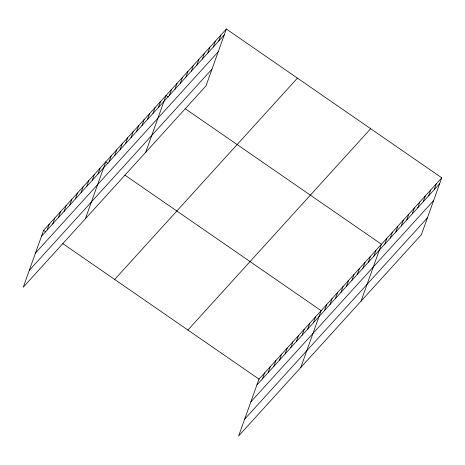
<?xml version="1.0" encoding="UTF-8"?>
<svg xmlns="http://www.w3.org/2000/svg" width="465" height="465" viewBox="0 0 465 465"><rect width="100%" height="100%" fill="white"/><g stroke="black" fill="none" stroke-linecap="round" stroke-linejoin="round"><path stroke-width="0.7" d="M226.362 29.033L43.6 230.355L23.25 287.19L206.012 85.868L226.362 29.033L441.75 177.81L421.4 234.645L238.638 435.967L258.988 379.132L441.75 177.81M47.134 230.041L49.249 224.136M52.783 223.822L54.899 217.911M58.433 217.597L60.549 211.691M64.083 211.377L66.199 205.466M69.733 205.152L71.848 199.241M75.377 198.927L77.492 193.022M81.026 192.708L83.142 186.796M86.676 186.482L88.792 180.577M92.326 180.263L94.442 174.352M97.976 174.038L100.091 168.127M85.391 218.742L105.741 161.907L107.996 163.465M109.106 161.774L111.222 155.868M114.588 155.734L116.703 149.829M120.075 149.695L122.19 143.79M125.556 143.656L127.672 137.75M131.037 137.617L133.153 131.705M136.524 131.578L138.64 125.666M142.005 125.538L144.121 119.627M147.486 119.499L149.602 113.588M152.968 113.46L155.083 107.549M158.455 107.421L160.57 101.51M145.702 152.305L166.052 95.47L168.307 97.028M169.417 95.337L171.533 89.431M174.904 89.297L177.02 83.392M180.385 83.258L182.501 77.353M185.866 77.219L187.982 71.314M191.353 71.18L193.463 65.274M196.835 65.141L198.95 59.229M202.316 59.102L204.431 53.19M207.797 53.062L209.913 47.151M213.284 47.023L215.4 41.112M218.765 40.984L220.881 35.073M262.522 378.818L264.637 372.907M268.171 372.593L270.287 366.687M273.821 366.374L275.931 360.462M279.465 360.148L281.581 354.237M285.115 353.923L287.231 348.018M290.765 347.704L292.88 341.792M296.414 341.479L298.53 335.573M302.064 335.259L304.18 329.348M307.714 329.034L309.829 323.128M313.364 322.815L315.479 316.903M300.774 367.519L321.129 310.678L124.922 175.154M324.494 310.55L326.61 304.639M329.976 304.511L332.091 298.6M335.457 298.472L337.573 292.561M340.944 292.433L343.06 286.521M346.425 286.394L348.541 280.482M351.906 280.349L354.022 274.443M357.393 274.309L359.509 268.404M362.874 268.27L364.99 262.365M368.356 262.231L370.471 256.325M373.837 256.192L375.952 250.286M361.09 301.082L381.44 244.241L185.233 108.717M384.805 244.113L386.921 238.202M390.286 238.074L392.402 232.163M395.773 232.035L397.889 226.124M401.254 225.996L403.37 220.085M406.736 219.957L408.851 214.045M412.223 213.917L414.338 208.006M417.704 207.872L419.819 201.967M423.185 201.833L425.301 195.928M428.666 195.794L430.782 189.889M434.153 189.755L436.269 183.849M41.484 236.267L224.246 34.945M35.468 253.07L218.23 51.749M29.266 270.386L212.028 69.064M114.681 279.453L297.443 78.132M187.906 330.034L370.675 128.712M256.872 385.037L439.634 183.716M250.856 401.847L433.618 200.52M244.654 419.163L427.416 217.835M43.6 230.355L45.855 231.913M62.781 243.602L258.988 379.132"/></g></svg>
